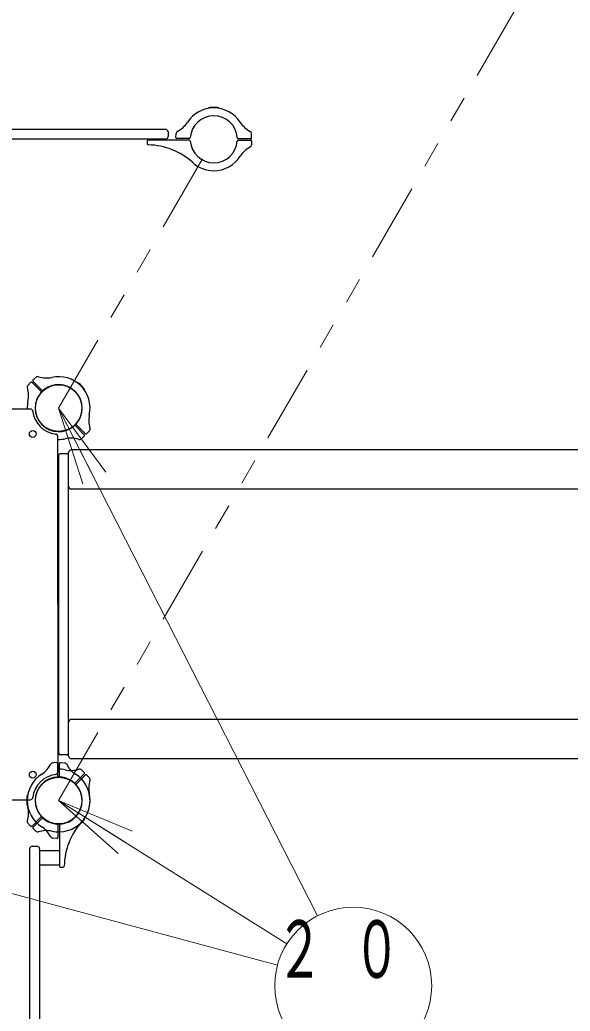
# Model space of a CAD drawing. Units: millimetres on the paper, scale 1:50. Extents: x -507 to 0, y -594 to 257.
# Drawn here: x -234.69 to -213.65, y 160.08 to 197.97 of the extents above; entities that cross this region are included whole.
import ezdxf

# ---------------------------------------------------------------- set-up
doc = ezdxf.new("R2010")
doc.units = ezdxf.units.MM
doc.linetypes.add('USER3', pattern=[8, 3, -1, 1, -1, 1, -1])
doc.layers.add('1_50', color=7, linetype='Continuous', lineweight=25)
doc.styles.add('ＭＳ ゴシック', font='')
doc.styles.get('ＭＳ ゴシック').set_extended_font_data('MS Gothic')

msp = doc.modelspace()

# ---------------------------------------------------------------- linework, layer by layer
at = {"layer": '1_50', "linetype": 'USER3', "lineweight": 13}
for p, q in [((-233.205, 168.131), (-214.576, 200.398)), ((-233.205, 183.131), (-227.274, 193.404))]:
    msp.add_line(p, q, dxfattribs=at)
at = {"layer": '1_50'}
for p, q in [((-227.474, 194.587), (-227.474, 194.59)), ((-227.074, 194.587), (-227.074, 194.59)), ((-229.124, 193.784), (-240.424, 193.784)), ((-229.024, 193.684), (-229.024, 193.504)), ((-229.124, 193.404), (-240.424, 193.404)), ((-232.51, 184.109), (-232.508, 184.111)), ((-232.227, 183.826), (-232.225, 183.829)), ((-175.225, 181.531), (-232.725, 181.531)), ((-233.205, 181.321), (-233.205, 169.941)), ((-232.885, 181.381), (-233.145, 181.381)), ((-232.825, 169.831), (-232.825, 181.431)), ((-175.225, 180.031), (-232.725, 180.031)), ((-175.225, 171.231), (-232.725, 171.231)), ((-232.885, 169.881), (-233.145, 169.881)), ((-175.225, 169.731), (-232.725, 169.731)), ((-234.388, 168.331), (-234.392, 168.331)), ((-234.388, 167.931), (-234.392, 167.931)), ((-232.51, 167.153), (-232.508, 167.151)), ((-232.227, 167.436), (-232.225, 167.434)), ((-234.215, 166.381), (-234.035, 166.381)), ((-234.315, 166.281), (-234.315, 154.981)), ((-233.935, 166.281), (-233.935, 154.981)), ((-233.175, 166.203), (-233.935, 166.203)), ((-233.175, 165.659), (-233.935, 165.659))]:
    msp.add_line(p, q, dxfattribs=at)
at = {"layer": '1_50', "color": 2}
for p, q in [((-228.723, 193.475), (-228.718, 193.621)), ((-225.826, 193.475), (-225.831, 193.633)), ((-229.823, 193.332), (-229.818, 193.227)), ((-228.212, 193.374), (-229.783, 193.374)), ((-228.212, 193.434), (-228.683, 193.434)), ((-226.337, 193.434), (-225.866, 193.434)), ((-226.337, 193.374), (-225.866, 193.374)), ((-225.826, 193.333), (-225.831, 193.187)), ((-233.847, 183.815), (-234.18, 184.148)), ((-234.179, 184.206), (-234.064, 184.313)), ((-234.28, 184.105), (-234.387, 183.99)), ((-233.889, 183.773), (-234.222, 184.106)), ((-232.564, 182.447), (-232.23, 182.114)), ((-232.521, 182.489), (-232.188, 182.156)), ((-232.13, 182.157), (-232.031, 182.264)), ((-232.231, 182.056), (-232.338, 181.957)), ((-233.277, 169.58), (-233.434, 169.574)), ((-233.235, 169.068), (-233.235, 169.54)), ((-233.175, 169.068), (-233.175, 169.54)), ((-233.134, 169.58), (-232.988, 169.575)), ((-232.564, 168.815), (-232.23, 169.148)), ((-232.521, 168.773), (-232.188, 169.106)), ((-232.231, 169.206), (-232.338, 169.305)), ((-232.13, 169.105), (-232.031, 168.998)), ((-233.889, 167.489), (-234.222, 167.156)), ((-234.28, 167.157), (-234.387, 167.272)), ((-233.847, 167.447), (-234.18, 167.114)), ((-233.235, 167.194), (-233.235, 166.722)), ((-233.175, 167.194), (-233.175, 165.622)), ((-234.179, 167.056), (-234.064, 166.949)), ((-233.277, 166.683), (-233.422, 166.688)), ((-233.133, 165.582), (-233.028, 165.588))]:
    msp.add_line(p, q, dxfattribs=at)
at = {"layer": '1_50', "color": 4}
for p, q in [((-240.705, 183.101), (-234.298, 183.101)), ((-233.235, 175.631), (-233.235, 182.039)), ((-233.235, 175.631), (-233.235, 169.223)), ((-240.705, 168.161), (-234.298, 168.161))]:
    msp.add_line(p, q, dxfattribs=at)
at = {"layer": '1_50', "lineweight": 13}
for p, q in [((-232.287, 180.232), (-233.205, 183.131)), ((-233.205, 183.131), (-231.396, 180.686)), ((-233.205, 183.131), (-231.842, 180.459)), ((-233.205, 183.131), (-223.305, 163.728)), ((-248.205, 168.131), (-224.839, 161.836)), ((-230.931, 166.112), (-233.205, 168.131)), ((-233.205, 168.131), (-230.399, 166.959)), ((-233.205, 168.131), (-230.665, 166.535)), ((-233.205, 168.131), (-224.482, 162.651))]:
    msp.add_line(p, q, dxfattribs=at)
at = {"layer": '1_50'}
for centre, radius in [((-233.205, 183.131), 0.891), ((-234.195, 182.141), 0.13), ((-234.195, 169.121), 0.13), ((-233.205, 168.131), 0.891)]:
    msp.add_circle(centre, radius, dxfattribs=at)
at = {"layer": '1_50', "lineweight": 13}
msp.add_circle((-221.942, 161.055), 3, dxfattribs=at)
at = {"layer": '1_50', "color": 2}
for centre, radius, start, end in [((-227.274, 193.404), 1.2, 90, 147.2728), ((-227.274, 193.404), 1.2, 32.7272, 90), ((-229.125, 194.593), 1, 297.4588, 327.2728), ((-227.274, 193.404), 0.9, 90, 175.7293), ((-227.274, 193.404), 0.9, 4.2707, 90), ((-225.423, 194.593), 1, 212.7272, 242.5412), ((-228.618, 193.617), 0.1, 117.4588, 178), ((-225.931, 193.617), 0.1, 2, 62.5412), ((-229.783, 193.334), 0.04, 90, 183), ((-228.683, 193.474), 0.04, 178, 270), ((-228.212, 193.474), 0.04, 270, 355.7293), ((-228.212, 193.334), 0.04, 4.2707, 90), ((-227.274, 193.404), 0.9, 184.2707, 270), ((-227.274, 193.404), 0.9, 270, 355.7293), ((-226.337, 193.474), 0.04, 184.2707, 270), ((-226.337, 193.334), 0.04, 90, 175.7293), ((-225.866, 193.474), 0.04, 270, 2), ((-225.866, 193.334), 0.04, 358, 90), ((-229.778, 193.229), 0.04, 183, 268.9158), ((-229.828, 190.59), 2.6, 47.7828, 88.9159), ((-225.423, 192.215), 1, 117.4588, 147.2728), ((-225.931, 193.191), 0.1, 297.4588, 358), ((-225.931, 193.191), 0.1, 297.4588, 358), ((-227.274, 193.404), 1.2, 227.7828, 270), ((-227.274, 193.404), 1.2, 270, 327.2728), ((-234.152, 184.177), 0.04, 133, 225), ((-234.004, 184.232), 0.1, 72.4588, 133), ((-233.673, 185.281), 1, 252.4588, 282.2728), ((-233.205, 183.131), 1.2, 45, 102.2728), ((-234.306, 183.93), 0.1, 137, 197.5412), ((-235.355, 183.599), 1, 347.7272, 17.5412), ((-234.251, 184.078), 0.04, 45, 137), ((-233.918, 183.744), 0.04, 319.2707, 45), ((-233.819, 183.843), 0.04, 225, 310.7293), ((-233.205, 183.131), 0.9, 45, 130.7293), ((-233.205, 183.131), 0.9, 319.2707, 45), ((-233.205, 183.131), 1.2, 347.7272, 45), ((-233.205, 183.131), 1.2, 167.7272, 181.4325), ((-233.205, 183.131), 0.9, 139.2707, 225), ((-231.056, 182.663), 1, 167.7272, 197.5412), ((-233.205, 183.131), 0.9, 225, 310.7293), ((-232.592, 182.419), 0.04, 45, 130.7293), ((-232.493, 182.518), 0.04, 139.2707, 225), ((-232.104, 182.332), 0.1, 317, 17.5412), ((-233.205, 183.131), 1.2, 268.5675, 282.2728), ((-232.738, 180.981), 1, 72.4588, 102.2728), ((-232.406, 182.03), 0.1, 252.4588, 313), ((-232.259, 182.086), 0.04, 313, 45), ((-232.16, 182.185), 0.04, 225, 317), ((-234.395, 169.982), 1, 302.7272, 332.5412), ((-233.419, 169.475), 0.1, 92, 152.5412), ((-233.275, 169.54), 0.04, 0, 92), ((-233.135, 169.54), 0.04, 88, 180), ((-232.992, 169.475), 0.1, 27.4588, 88), ((-232.992, 169.475), 0.1, 27.4588, 88), ((-232.016, 169.982), 1, 207.4588, 237.2728), ((-233.205, 168.131), 1.2, 122.7272, 180), ((-233.205, 168.131), 0.9, 94.2707, 180), ((-233.205, 168.131), 0.9, 49.2707, 135), ((-233.275, 169.068), 0.04, 274.2707, 0), ((-233.205, 168.131), 1.2, 77.7272, 91.4325), ((-233.135, 169.068), 0.04, 180, 265.7293), ((-233.205, 168.131), 0.9, 0, 85.7293), ((-232.738, 170.281), 1, 257.7272, 287.5412), ((-233.205, 168.131), 1.2, 0, 57.2728), ((-232.406, 169.232), 0.1, 47, 107.5412), ((-232.259, 169.177), 0.04, 315, 47), ((-232.16, 169.078), 0.04, 43, 135), ((-232.104, 168.93), 0.1, 342.4588, 43), ((-233.205, 168.131), 0.9, 135, 220.7293), ((-232.592, 168.843), 0.04, 229.2707, 315), ((-233.205, 168.131), 0.9, 315, 40.7293), ((-232.493, 168.744), 0.04, 135, 220.7293), ((-231.056, 168.599), 1, 162.4588, 192.2728), ((-233.205, 168.131), 1.2, 315, 12.2728), ((-233.205, 168.131), 1.2, 178.5675, 192.2728), ((-233.205, 168.131), 1.2, 180, 237.2728), ((-235.355, 167.663), 1, 342.4588, 12.2728), ((-233.205, 168.131), 0.9, 180, 265.7293), ((-233.205, 168.131), 0.9, 274.2707, 0), ((-233.205, 168.131), 1.2, 317.7828, 0), ((-233.918, 167.518), 0.04, 315, 40.7293), ((-233.205, 168.131), 0.9, 229.2707, 315), ((-234.306, 167.332), 0.1, 162.4588, 223), ((-234.251, 167.185), 0.04, 223, 315), ((-234.152, 167.086), 0.04, 135, 227), ((-234.395, 166.28), 1, 27.4588, 57.2728), ((-233.819, 167.419), 0.04, 49.2707, 135), ((-233.205, 168.131), 1.2, 257.7272, 315), ((-233.275, 167.194), 0.04, 0, 85.7293), ((-233.135, 167.194), 0.04, 94.2707, 180), ((-230.391, 165.578), 2.6, 137.7828, 178.9159), ((-234.004, 167.03), 0.1, 227, 287.5412), ((-233.673, 165.981), 1, 77.7272, 107.5412), ((-233.419, 166.788), 0.1, 207.4588, 268), ((-233.275, 166.722), 0.04, 268, 0), ((-233.135, 165.622), 0.04, 180, 273), ((-233.03, 165.628), 0.04, 273, 358.9158)]:
    msp.add_arc(centre, radius, start, end, dxfattribs=at)
at = {"layer": '1_50'}
for centre, radius, start, end in [((-227.454, 194.59), 0.02, 98.6269, 180), ((-227.274, 193.404), 1.22, 90, 98.6269), ((-227.274, 193.404), 1.22, 81.3731, 90), ((-227.094, 194.59), 0.02, 0, 81.3731), ((-229.124, 193.684), 0.1, 0, 90), ((-229.124, 193.504), 0.1, 270, 0), ((-232.494, 184.097), 0.02, 53.6269, 135), ((-233.205, 183.131), 1.22, 45, 53.6269), ((-233.205, 183.131), 1.22, 36.3731, 45), ((-232.239, 183.843), 0.02, 315, 36.3731), ((-233.205, 183.131), 1, 186.7872, 263.2128), ((-232.725, 181.431), 0.1, 90, 180), ((-233.145, 181.321), 0.06, 90, 180), ((-232.885, 181.321), 0.06, 0, 90), ((-232.725, 180.131), 0.1, 180, 270), ((-232.725, 171.131), 0.1, 90, 180), ((-233.145, 169.941), 0.06, 180, 270), ((-232.885, 169.941), 0.06, 270, 0), ((-232.725, 169.831), 0.1, 180, 270), ((-233.205, 168.131), 1, 96.7872, 173.2128), ((-233.205, 168.131), 1.22, 171.3731, 180), ((-234.392, 168.311), 0.02, 90, 171.3731), ((-233.205, 168.131), 1.22, 180, 188.6269), ((-234.392, 167.951), 0.02, 188.6269, 270), ((-232.494, 167.165), 0.02, 225, 306.3731), ((-233.205, 168.131), 1.22, 306.3731, 315), ((-233.205, 168.131), 1.22, 315, 323.6269), ((-232.239, 167.419), 0.02, 323.6269, 45), ((-234.215, 166.281), 0.1, 90, 180), ((-234.035, 166.281), 0.1, 0, 90)]:
    msp.add_arc(centre, radius, start, end, dxfattribs=at)
at = {"layer": '1_50', "color": 4}
for centre, start, end in [((-234.298, 183.001), 6.7872, 90), ((-233.335, 182.039), 0, 83.2128), ((-233.335, 169.223), 276.7872, 0), ((-234.298, 168.261), 270, 353.2128)]:
    msp.add_arc(centre, 0.1, start, end, dxfattribs=at)

# ---------------------------------------------------------------- texts
at = {"layer": '1_50', "insert": (-221.942, 163.555), "char_height": 2.199, "attachment_point": 2, "style": 'ＭＳ ゴシック'}
msp.add_mtext('\\T1.64;\\W0.6;２０', dxfattribs=at)

doc.saveas('drawing.dxf')
